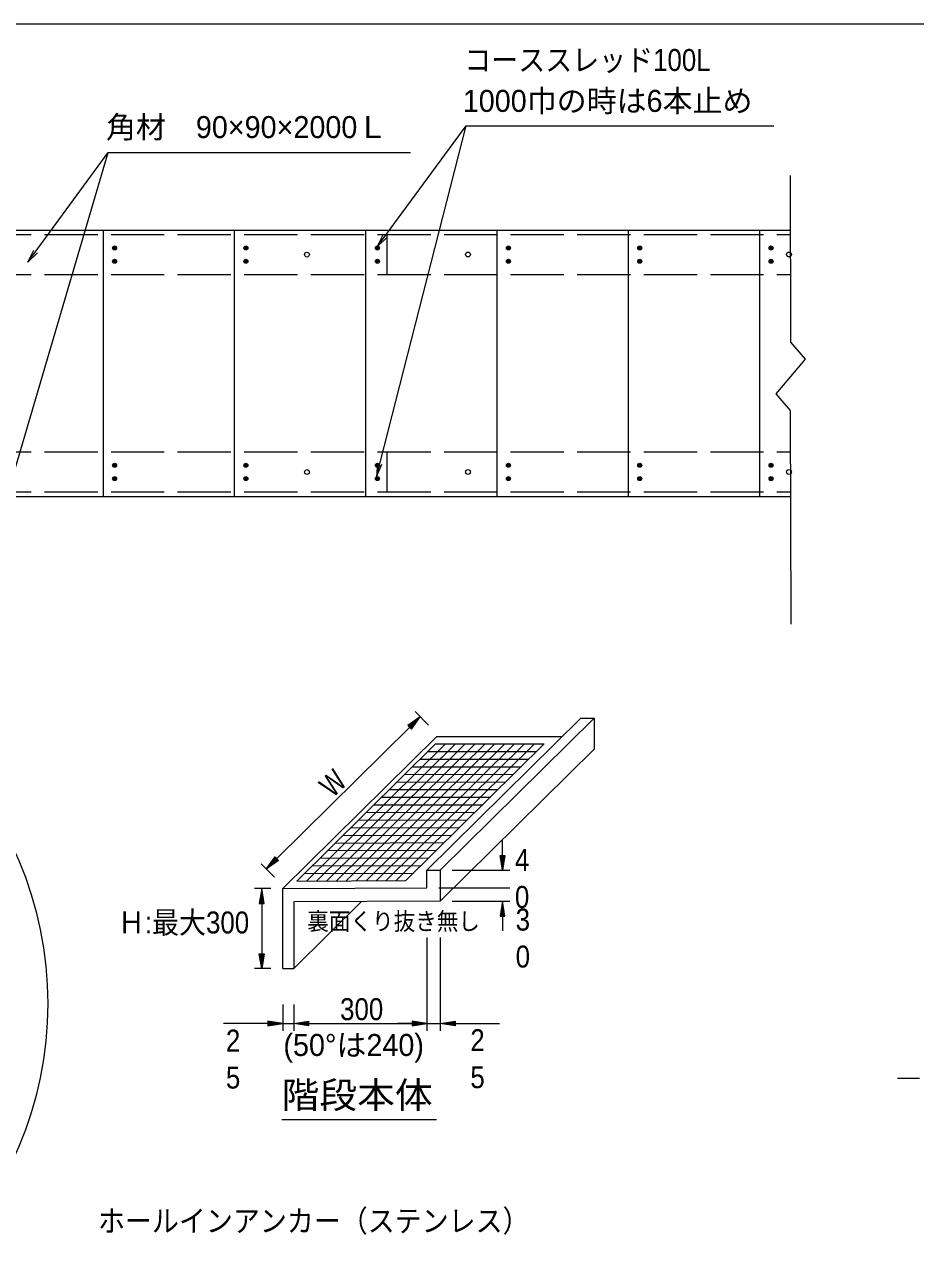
# Model space of a CAD drawing. Units: millimetres at full size, sheet at 1:20; details may follow other scales. Extents: x 200 to 8200, y 200 to 5740.
# Drawn here: x 2151 to 4159, y 3000 to 5740 of the extents above; entities that cross this region are included whole.
import ezdxf
from ezdxf.enums import TextEntityAlignment as Align

# ---------------------------------------------------------------- set-up
doc = ezdxf.new("R2010")
doc.units = ezdxf.units.MM
doc.header["$LTSCALE"] = 20
doc.linetypes.add('DASHED', pattern=[7.5, 6, -1.5])
for name, color, linetype, lineweight in [('コーススレッド', 7, 'Continuous', 18), ('ホールインアンカー', 7, 'Continuous', 18), ('図形枠', 7, 'Continuous', 15), ('図面枠-A3', 7, 'Continuous', 20), ('寸法', 7, 'Continuous', 13), ('引出線', 7, 'Continuous', 13), ('文字', 7, 'Continuous', 13), ('破線', 7, 'DASHED', 9), ('縮尺', 7, 'Continuous', 15), ('記号', 7, 'Continuous', 15), ('階段本体', 7, 'Continuous', 18), ('階段踏面', 7, 'Continuous', 13)]:
    doc.layers.add(name, color=color, linetype=linetype, lineweight=lineweight)
doc.styles.add('ＭＳ Ｐゴシック', font='')
doc.styles.get('ＭＳ Ｐゴシック').set_extended_font_data('MS PGothic')

# ---------------------------------------------------------------- blocks, each defined once
blk = doc.blocks.new('open_arrow')
at = {"color": 0, "linetype": 'Continuous', "lineweight": -2}
blk.add_lwpolyline([(7.5, 1.25), (0, 0), (7.5, -1.25)], dxfattribs=at)

msp = doc.modelspace()

# ---------------------------------------------------------------- hatches: boundary and pattern name
at = {"layer": 'コーススレッド'}
for points in [[(2350.32, 5236.32, 1), (2359.32, 5236.32, 1)], [(2646.02, 5236.32, 1), (2655.02, 5236.32, 1)], [(2942.31, 5236.32, 1), (2951.31, 5236.32, 1)], [(3237.43, 5236.32, 1), (3246.43, 5236.32, 1)], [(3533.14, 5236.32, 1), (3542.14, 5236.32, 1)], [(3828.84, 5236.32, 1), (3837.84, 5236.32, 1)], [(2350.32, 5206.32, 1), (2359.32, 5206.32, 1)], [(2646.02, 5206.32, 1), (2655.02, 5206.32, 1)], [(2942.31, 5206.32, 1), (2951.31, 5206.32, 1)], [(3237.43, 5206.32, 1), (3246.43, 5206.32, 1)], [(3533.14, 5206.32, 1), (3542.14, 5206.32, 1)], [(3828.84, 5206.32, 1), (3837.84, 5206.32, 1)], [(2350.32, 4746.68, -1), (2359.32, 4746.68, -1)], [(2646.02, 4746.68, -1), (2655.02, 4746.68, -1)], [(2942.31, 4746.68, -1), (2951.31, 4746.68, -1)], [(3237.43, 4746.68, -1), (3246.43, 4746.68, -1)], [(3533.14, 4746.68, -1), (3542.14, 4746.68, -1)], [(3828.84, 4746.68, -1), (3837.84, 4746.68, -1)], [(2350.32, 4716.68, -1), (2359.32, 4716.68, -1)], [(2646.02, 4716.68, -1), (2655.02, 4716.68, -1)], [(2942.31, 4716.68, -1), (2951.31, 4716.68, -1)], [(3237.43, 4716.68, -1), (3246.43, 4716.68, -1)], [(3533.14, 4716.68, -1), (3542.14, 4716.68, -1)], [(3828.84, 4716.68, -1), (3837.84, 4716.68, -1)]]:
    msp.add_hatch(color=256, dxfattribs=at).paths.add_polyline_path(points)
at = {"layer": '寸法'}
for points in [[(3015.6, 4160.54), (3023.41, 4152.63), (3043.22, 4180.01)], [(2716.14, 3864.73), (2723.95, 3856.82), (2696.33, 3837.35)], [(3222.96, 3868.02), (3234.07, 3868.02), (3228.52, 3834.68)], [(2680.8, 3759.82), (2691.91, 3759.82), (2686.36, 3793.15)], [(3222.96, 3731.35), (3234.07, 3731.35), (3228.52, 3764.68)], [(2680.8, 3646.48), (2691.91, 3646.48), (2686.36, 3613.15)], [(2700.07, 3494.84), (2700.07, 3483.73), (2733.4, 3489.29)], [(2791.74, 3494.84), (2791.74, 3483.73), (2758.4, 3489.29)], [(2791.74, 3494.84), (2791.74, 3483.73), (2758.4, 3489.29)], [(3025.02, 3494.84), (3025.02, 3483.73), (3058.36, 3489.29)], [(3025.02, 3494.84), (3025.02, 3483.73), (3058.36, 3489.29)], [(3121.69, 3494.84), (3121.69, 3483.73), (3088.36, 3489.29)]]:
    msp.add_hatch(color=256, dxfattribs=at).paths.add_polyline_path(points)

# ---------------------------------------------------------------- linework, layer by layer
at = {"layer": 'コーススレッド', "lineweight": 13}
for centre in [(2354.82, 5236.32), (2650.52, 5236.32), (2946.81, 5236.32), (3241.93, 5236.32), (3537.64, 5236.32), (3833.34, 5236.32), (2354.82, 5206.32), (2650.52, 5206.32), (2946.81, 5206.32), (3241.93, 5206.32), (3537.64, 5206.32), (3833.34, 5206.32), (2354.82, 4746.68), (2650.52, 4746.68), (2946.81, 4746.68), (3241.93, 4746.68), (3537.64, 4746.68), (3833.34, 4746.68), (2354.82, 4716.68), (2650.52, 4716.68), (2946.81, 4716.68), (3241.93, 4716.68), (3537.64, 4716.68), (3833.34, 4716.68)]:
    msp.add_circle(centre, 4.5, dxfattribs=at)
at = {"layer": 'ホールインアンカー'}
for centre in [(2788.02, 5221.32), (3150.71, 5221.5), (3873.83, 5221.5), (2788.11, 4731.5), (3150.8, 4731.68), (3873.92, 4731.68)]:
    msp.add_circle(centre, 5.46, dxfattribs=at)
at = {"layer": '図形枠'}
msp.add_circle((1376.5, 3534.08), 827.61, dxfattribs=at)
at = {"layer": '図面枠-A3'}
msp.add_lwpolyline([(200, 200), (8200, 200), (8200, 5740), (200, 5740)], close=True, dxfattribs=at)
at = {"layer": '寸法'}
for p, q in [((3061.56, 4161.45), (3031.51, 4191.87)), ((2720.04, 3860.78), (3019.51, 4156.58)), ((3228.52, 3868.02), (3228.52, 3901.35)), ((2714.66, 3818.79), (2684.61, 3849.21)), ((3115.02, 3834.68), (3245.18, 3834.68)), ((2706.74, 3793.15), (2669.69, 3793.15)), ((3085.02, 3794.68), (3245.18, 3794.68)), ((3115.02, 3794.68), (3245.18, 3794.68)), ((2686.36, 3759.82), (2686.36, 3646.48)), ((3115.16, 3764.68), (3245.18, 3764.68)), ((3228.52, 3761.35), (3228.52, 3728.02)), ((3228.52, 3731.35), (3228.52, 3698.02)), ((3058.36, 3683.2), (3058.36, 3472.62)), ((3058.36, 3683.2), (3058.36, 3472.62)), ((3088.36, 3683.2), (3088.36, 3472.62)), ((2706.74, 3613.15), (2669.69, 3613.15)), ((2733.4, 3531.81), (2733.4, 3472.62)), ((2758.4, 3531.81), (2758.4, 3472.62)), ((2758.4, 3531.81), (2758.4, 3472.62)), ((2700.07, 3489.29), (2600.07, 3489.29)), ((2733.4, 3489.29), (2758.4, 3489.29)), ((2791.74, 3489.29), (3025.02, 3489.29)), ((2791.74, 3489.29), (2825.07, 3489.29)), ((3025.02, 3489.29), (2991.69, 3489.29)), ((3058.36, 3489.29), (3088.36, 3489.29)), ((3121.69, 3489.29), (3221.69, 3489.29)), ((4168.01, 3365.79), (4118.01, 3365.79))]:
    msp.add_line(p, q, dxfattribs=at)
for points in [[(3015.6, 4160.54), (3023.41, 4152.63), (3043.22, 4180.01)], [(2716.14, 3864.73), (2723.95, 3856.82), (2696.33, 3837.35)], [(3222.96, 3868.02), (3234.07, 3868.02), (3228.52, 3834.68)], [(2680.8, 3759.82), (2691.91, 3759.82), (2686.36, 3793.15)], [(3222.96, 3731.35), (3234.07, 3731.35), (3228.52, 3764.68)], [(2680.8, 3646.48), (2691.91, 3646.48), (2686.36, 3613.15)], [(2700.07, 3494.84), (2700.07, 3483.73), (2733.4, 3489.29)], [(2791.74, 3494.84), (2791.74, 3483.73), (2758.4, 3489.29)], [(2791.74, 3494.84), (2791.74, 3483.73), (2758.4, 3489.29)], [(3025.02, 3494.84), (3025.02, 3483.73), (3058.36, 3489.29)], [(3025.02, 3494.84), (3025.02, 3483.73), (3058.36, 3489.29)], [(3121.69, 3494.84), (3121.69, 3483.73), (3088.36, 3489.29)]]:
    msp.add_lwpolyline(points, close=True, dxfattribs=at)
at = {"layer": '引出線'}
for p, q in [((2946.06, 5238.74), (3146.7, 5511.15)), ((2159.01, 5204.33), (2340.21, 5451.6))]:
    msp.add_line(p, q, dxfattribs=at)
for points in [[(2944.73, 4721.06), (3146.7, 5511.15), (3838.91, 5511.15), (3839.91, 5511.15)], [(2124.78, 4718.13), (2340.21, 5451.6), (3020.12, 5451.6), (3021.12, 5451.6)], [(2967.88, 5259.93), (2946.06, 5238.74), (2959.83, 5265.86)], [(2180.78, 5225.57), (2159.01, 5204.33), (2172.71, 5231.49)]]:
    msp.add_lwpolyline(points, dxfattribs=at)
at = {"layer": '破線'}
for p, q in [((1146.8, 5266.32), (3876.58, 5266.32)), ((2968.6, 5176.14), (2968.6, 5266.32)), ((1146.8, 5176.32), (3876.58, 5176.32)), ((1146.8, 4776.68), (3876.58, 4776.68)), ((2968.6, 4686.5), (2968.6, 4776.68)), ((1146.8, 4686.68), (3876.58, 4686.68))]:
    msp.add_line(p, q, dxfattribs=at)
at = {"layer": '縮尺'}
msp.add_line((2731.28, 3272.84), (3080.25, 3272.84), dxfattribs=at)
at = {"layer": '記号'}
msp.add_lwpolyline([(3876.58, 5399.82), (3877.01, 5024.41), (3910.53, 4985.49), (3877.19, 4946.42), (3843.85, 4907.36), (3876.17, 4869.81), (3877.79, 4389.05)], dxfattribs=at)
at = {"layer": '階段本体'}
for p, q in [((1146.8, 5276.5), (3876.58, 5276.5)), ((2329.54, 4676.5), (2329.54, 5276.5)), ((2625.25, 4676.5), (2625.25, 5276.5)), ((2920.95, 4676.5), (2920.95, 5276.5)), ((3216.66, 4676.5), (3216.66, 5276.5)), ((3512.36, 4676.5), (3512.36, 5276.5)), ((3808.07, 4676.5), (3808.07, 5276.5)), ((1146.8, 4676.5), (3876.58, 4676.5)), ((3058.36, 3834.68), (3405.25, 4177.34)), ((3088.36, 3834.68), (3435.25, 4177.34)), ((3405.25, 4177.34), (3435.25, 4177.34)), ((3435.25, 4177.34), (3435.25, 4107.34)), ((2733.4, 3793.15), (3080.3, 4135.81)), ((3080.3, 4135.81), (3363.2, 4135.81)), ((3088.36, 3764.68), (3435.25, 4107.34)), ((3058.36, 3834.68), (3088.36, 3834.68)), ((3058.36, 3794.68), (3058.36, 3834.68)), ((3088.36, 3834.68), (3088.36, 3764.68)), ((2733.4, 3793.15), (3058.36, 3794.68)), ((2733.4, 3613.15), (2733.4, 3793.15)), ((3088.36, 3764.68), (2758.4, 3763.15)), ((2758.4, 3613.15), (2910.26, 3763.15)), ((2758.4, 3763.15), (2758.4, 3613.15)), ((2733.4, 3613.15), (2758.4, 3613.15))]:
    msp.add_line(p, q, dxfattribs=at)
at = {"layer": '階段踏面'}
for p, q in [((2764.92, 3809.97), (3077.91, 4119.14)), ((2787.26, 3810.07), (3100.16, 4119.14)), ((2809.61, 3810.18), (3122.4, 4119.14)), ((2831.96, 3810.28), (3144.64, 4119.14)), ((2854.31, 3810.39), (3166.88, 4119.14)), ((2876.66, 3810.49), (3189.13, 4119.14)), ((2899.01, 3810.6), (3211.37, 4119.14)), ((2921.36, 3810.7), (3233.61, 4119.14)), ((2943.71, 3810.81), (3255.85, 4119.14)), ((2966.06, 3810.91), (3278.1, 4119.14)), ((2988.41, 3811.02), (3300.34, 4119.14)), ((3010.76, 3811.13), (3322.58, 4119.14)), ((3077.91, 4119.14), (3322.58, 4119.14)), ((3043.14, 4084.79), (3287.93, 4084.92)), ((3060.53, 4101.97), (3305.26, 4102.03)), ((3025.75, 4067.61), (3270.61, 4067.81)), ((2990.97, 4033.26), (3235.96, 4033.58)), ((3008.36, 4050.44), (3253.29, 4050.69)), ((2973.58, 4016.08), (3218.64, 4016.47)), ((2938.8, 3981.73), (3183.99, 3982.25)), ((2956.19, 3998.91), (3201.32, 3999.36)), ((2904.03, 3947.38), (3149.34, 3948.02)), ((2921.41, 3964.55), (3166.67, 3965.13)), ((2886.64, 3930.2), (3132.02, 3930.91)), ((2851.86, 3895.85), (3097.37, 3896.69)), ((2869.25, 3913.02), (3114.7, 3913.8)), ((2834.47, 3878.67), (3080.05, 3879.57)), ((2799.69, 3844.32), (3045.4, 3845.35)), ((2817.08, 3861.49), (3062.73, 3862.46)), ((2764.92, 3809.97), (3010.76, 3811.13)), ((2782.3, 3827.14), (3028.08, 3828.24))]:
    msp.add_line(p, q, dxfattribs=at)

# ---------------------------------------------------------------- block references
at = {"layer": '引出線', "xscale": 4, "yscale": 4, "rotation": 75.7}
msp.add_blockref('open_arrow', (2944.73, 4721.06), dxfattribs=at)

# ---------------------------------------------------------------- texts
at = {"layer": '寸法', "style": 'ＭＳ Ｐゴシック', "width": 0.8}
msp.add_text('W', height=49.49, rotation=44, dxfattribs=at).set_placement((2846.42, 4030.72), align=Align.MIDDLE_CENTER)
at = {"layer": '寸法', "style": 'ＭＳ Ｐゴシック', "width": 0.9}
for s, p in [('4', (3256.52, 3882.5)), ('0', (3256.52, 3799.17)), ('3', (3258.2, 3748.21)), ('0', (3258.2, 3664.88)), ('2', (2605.52, 3475.62)), ('2', (3156.12, 3476.53)), ('5', (2605.52, 3392.28)), ('5', (3156.12, 3393.2))]:
    msp.add_text(s, height=49.49, dxfattribs=at).set_placement(p, align=Align.TOP_LEFT)
for s, p in [('Ｈ:最大300', (2362.28, 3677.33)), ('300', (2862.71, 3482.02))]:
    msp.add_text(s, height=49.49, dxfattribs=at).set_placement(p, align=Align.BOTTOM_LEFT)
at = {"layer": '寸法', "style": 'ＭＳ Ｐゴシック'}
msp.add_text('(50°は240)', height=49.49, dxfattribs=at).set_placement((2735.04, 3401.39), align=Align.BOTTOM_LEFT)
at = {"layer": '文字', "style": 'ＭＳ Ｐゴシック', "width": 0.9}
for s, height, p in [('コーススレッド100L', 49.49, (3142.44, 5620.05)), ('裏面くり抜き無し', 39.59, (2788.88, 3687.97)), ('ホールインアンカー（ステンレス）', 49.49, (2317.38, 3005.12))]:
    msp.add_text(s, height=height, dxfattribs=at).set_placement(p, align=Align.BOTTOM_LEFT)
at = {"layer": '文字', "style": 'ＭＳ Ｐゴシック'}
for s, p in [('1000巾の時は6本止め', (3139.03, 5527.91)), ('角材\u300090×90×2000Ｌ', (2335.38, 5468.93))]:
    msp.add_text(s, height=49.49, dxfattribs=at).set_placement(p, align=Align.BOTTOM_LEFT)
at = {"layer": '縮尺', "style": 'ＭＳ Ｐゴシック', "width": 1.05}
msp.add_text('階段本体', height=59.38, dxfattribs=at).set_placement((2730.93, 3280.65), align=Align.BOTTOM_LEFT)

doc.saveas('drawing.dxf')
